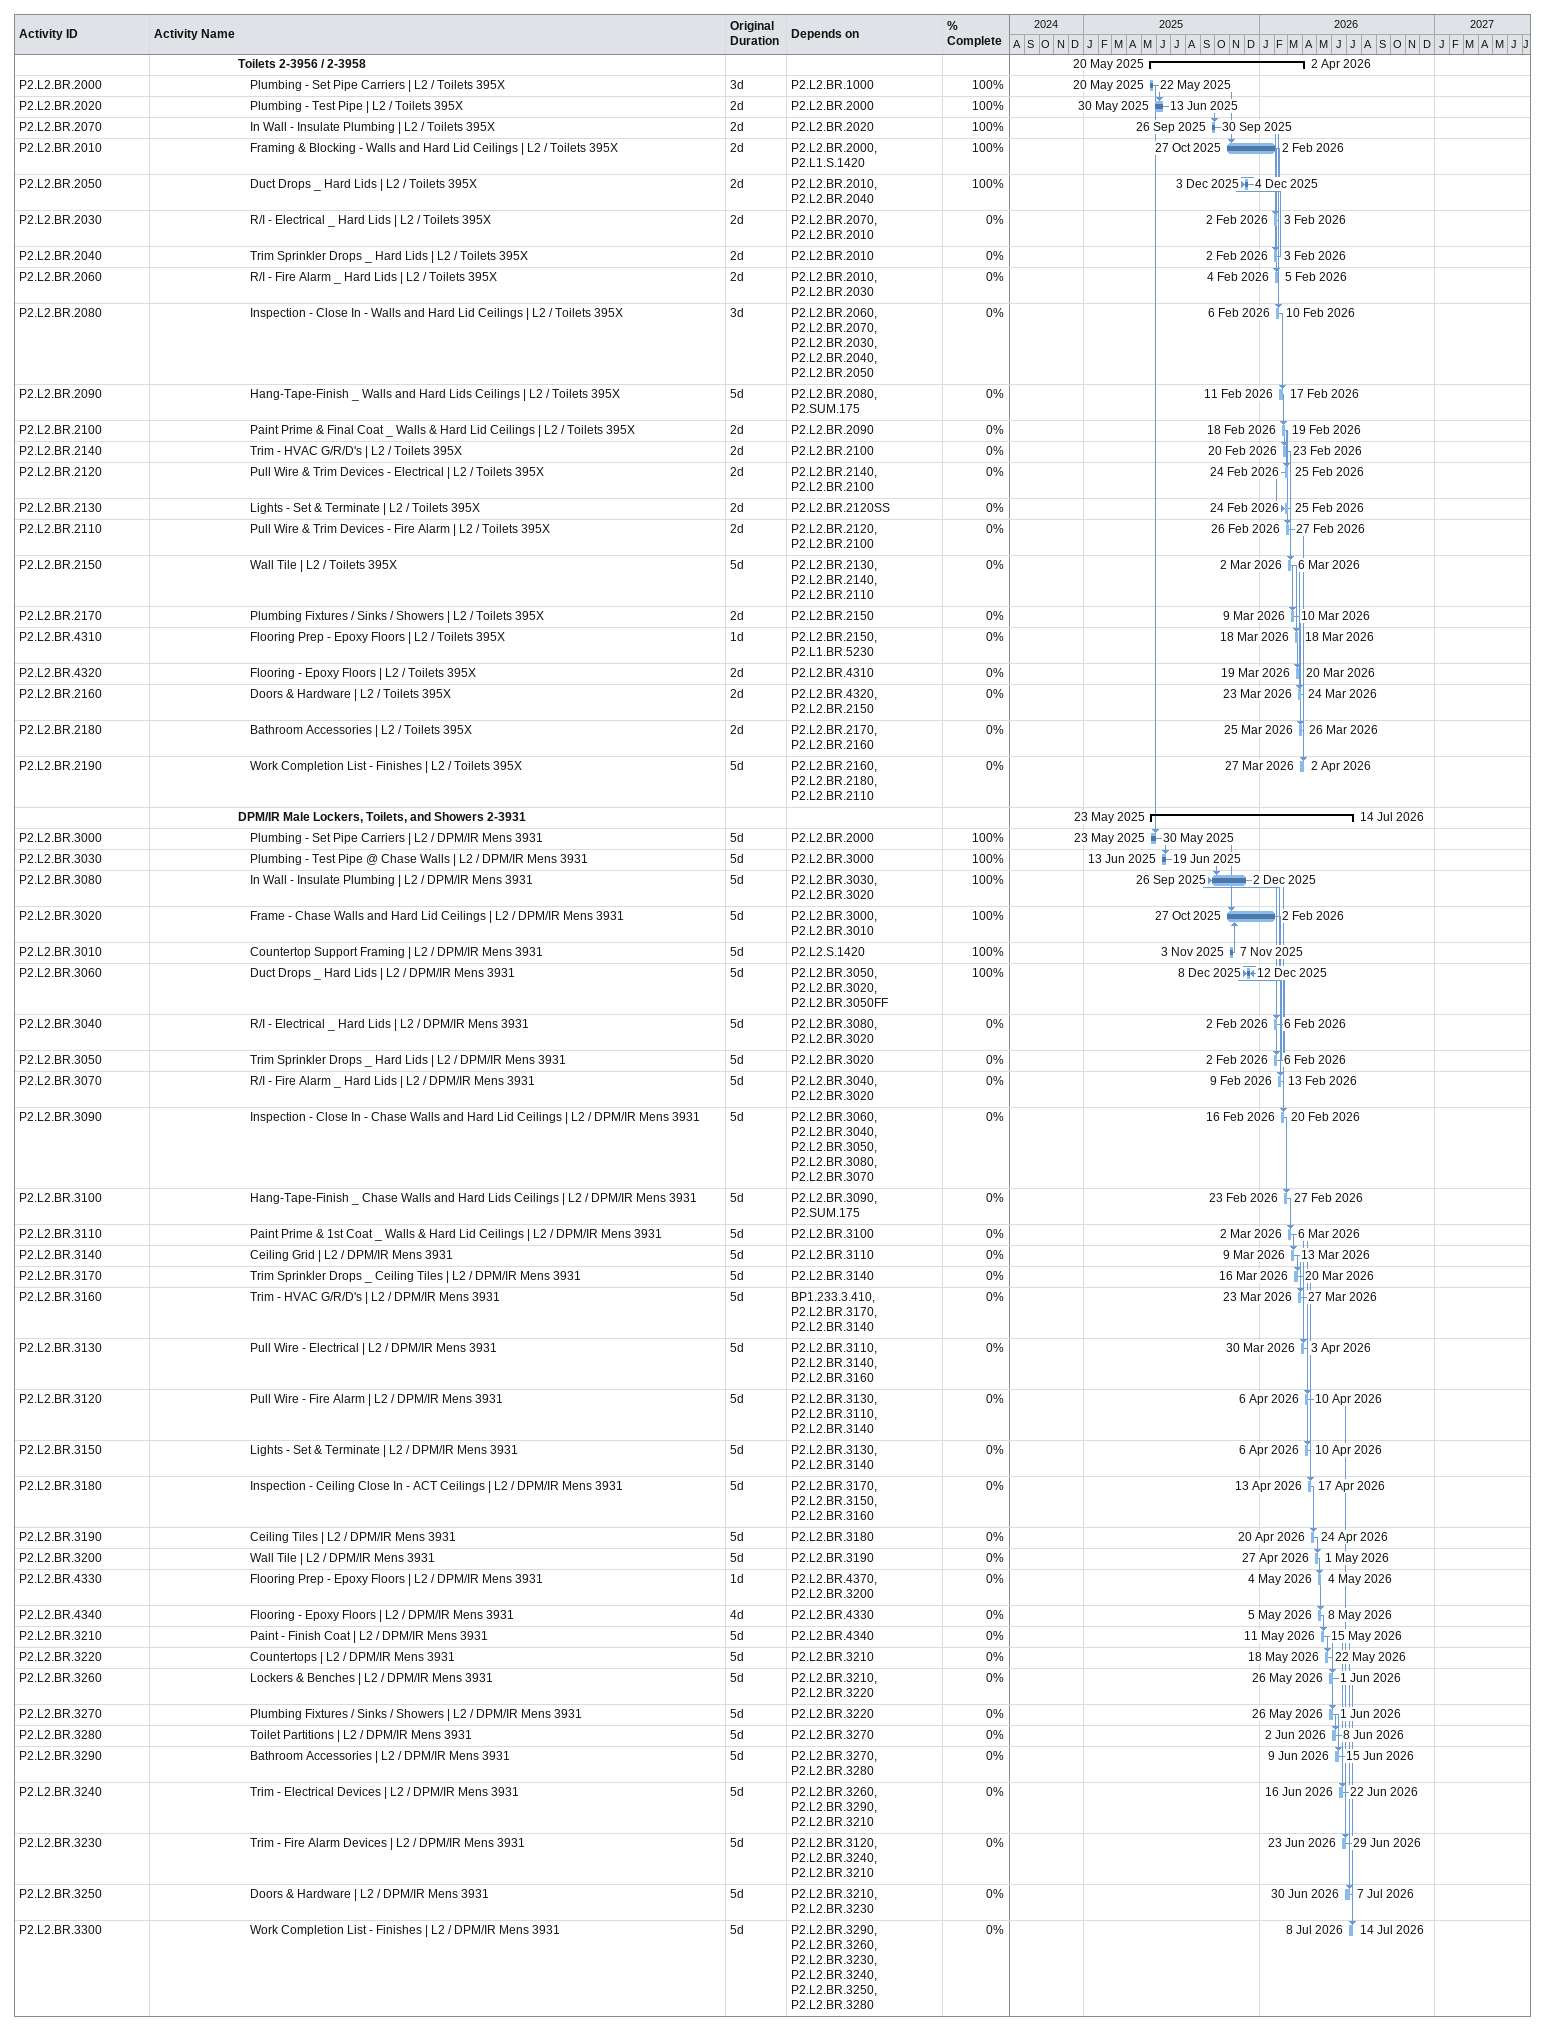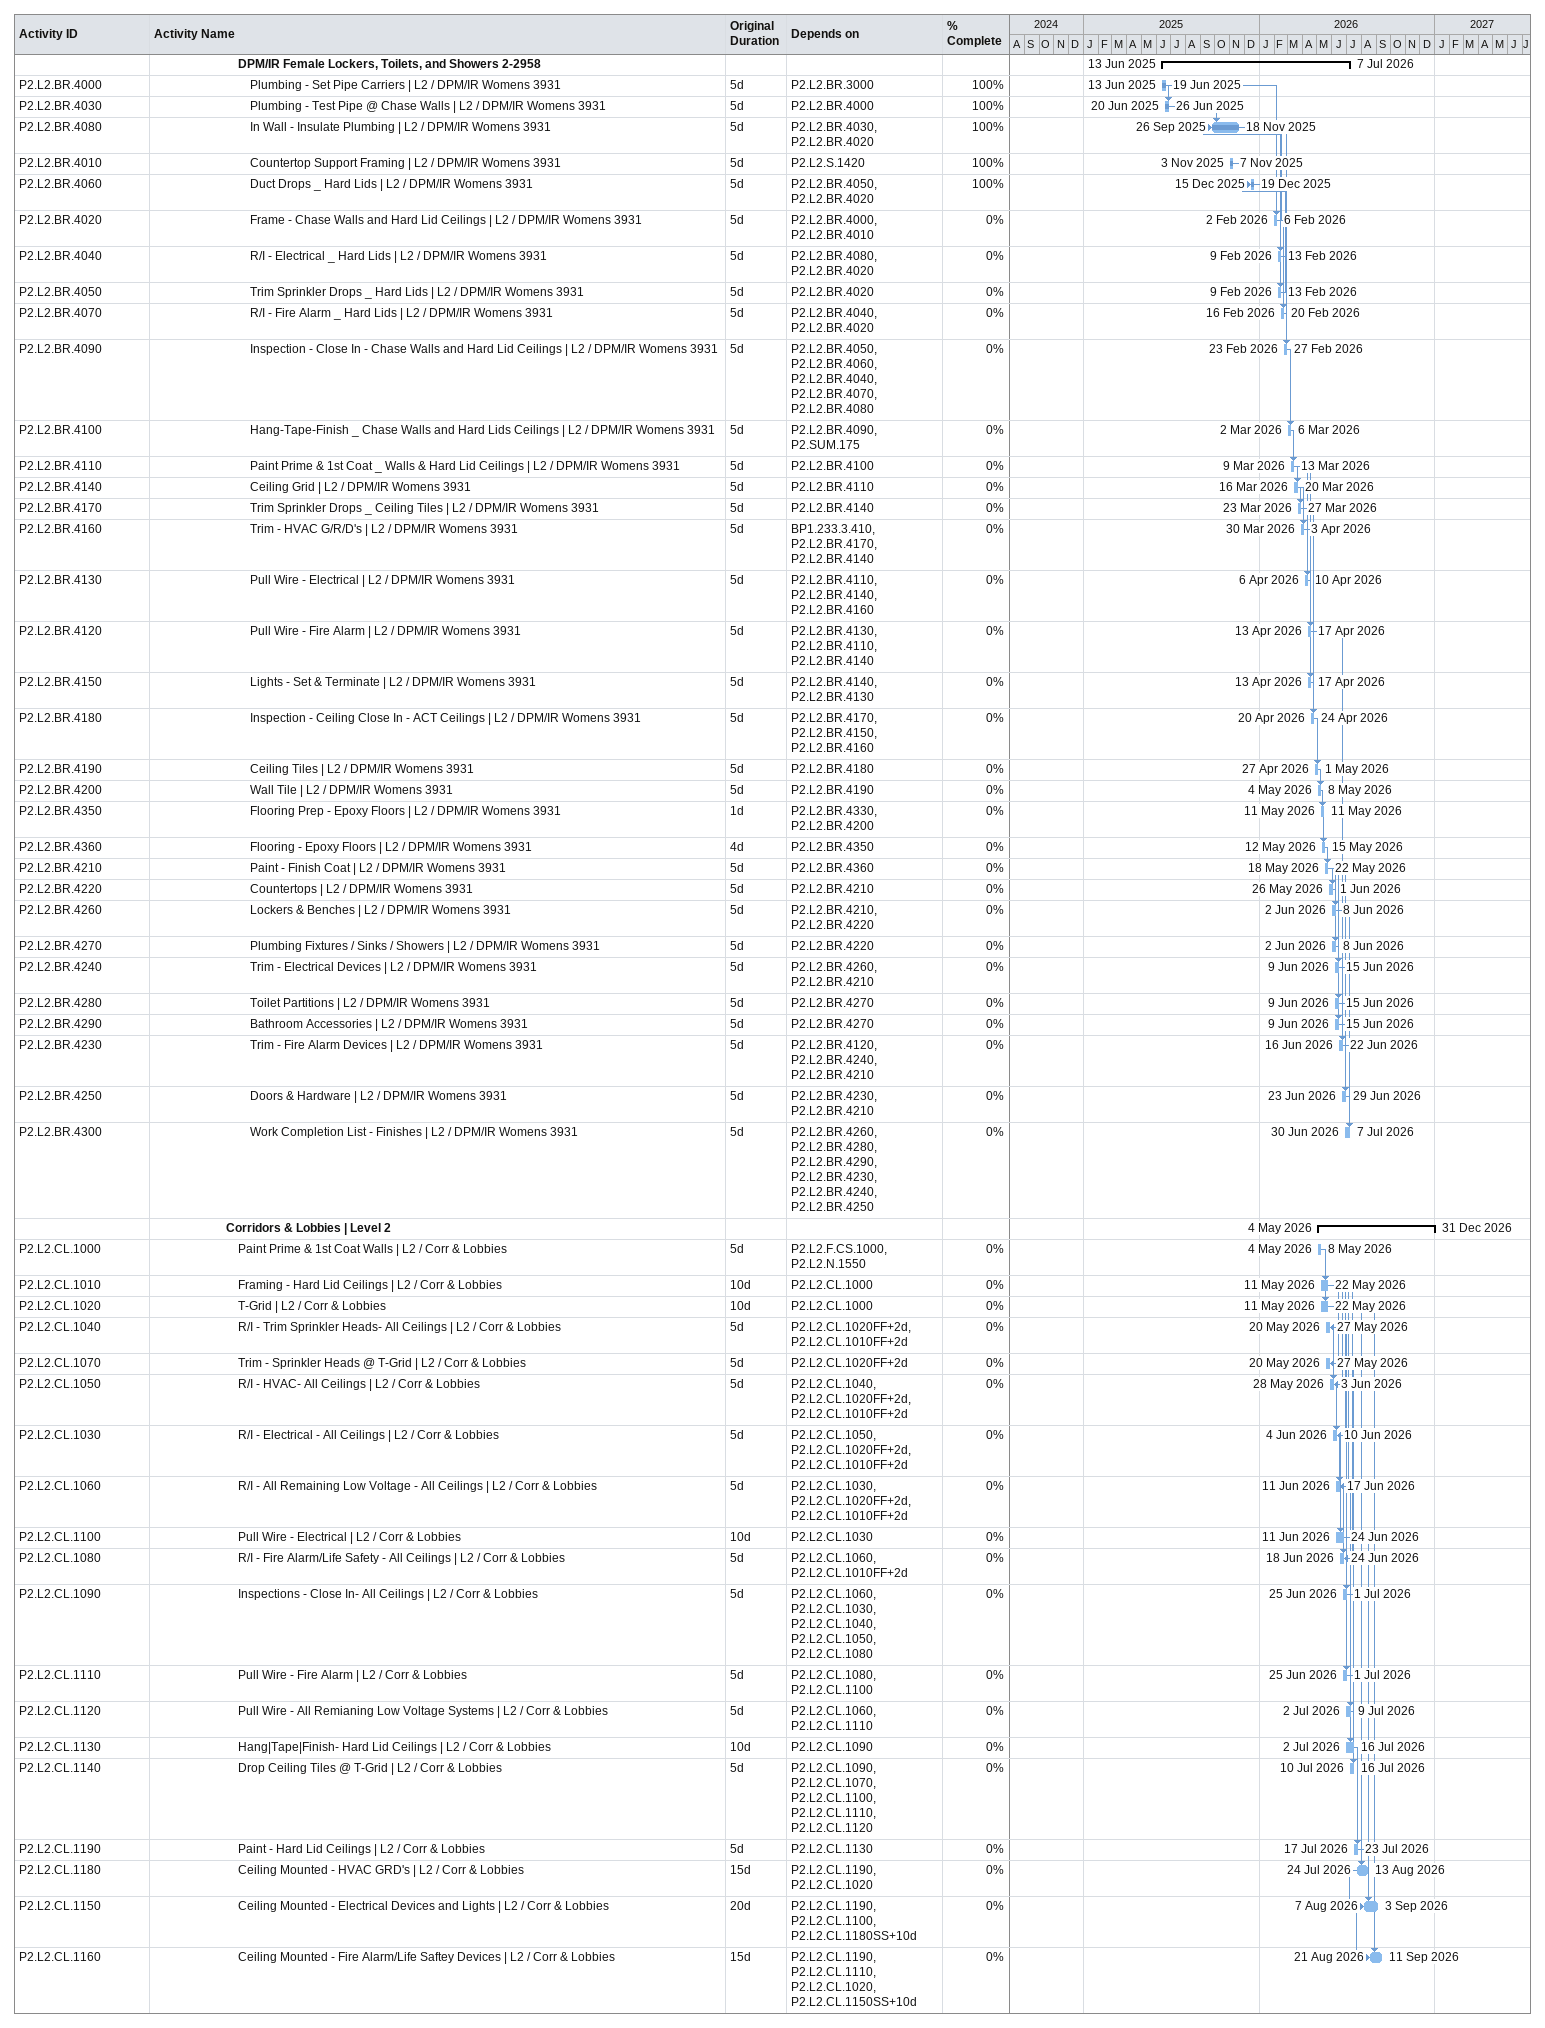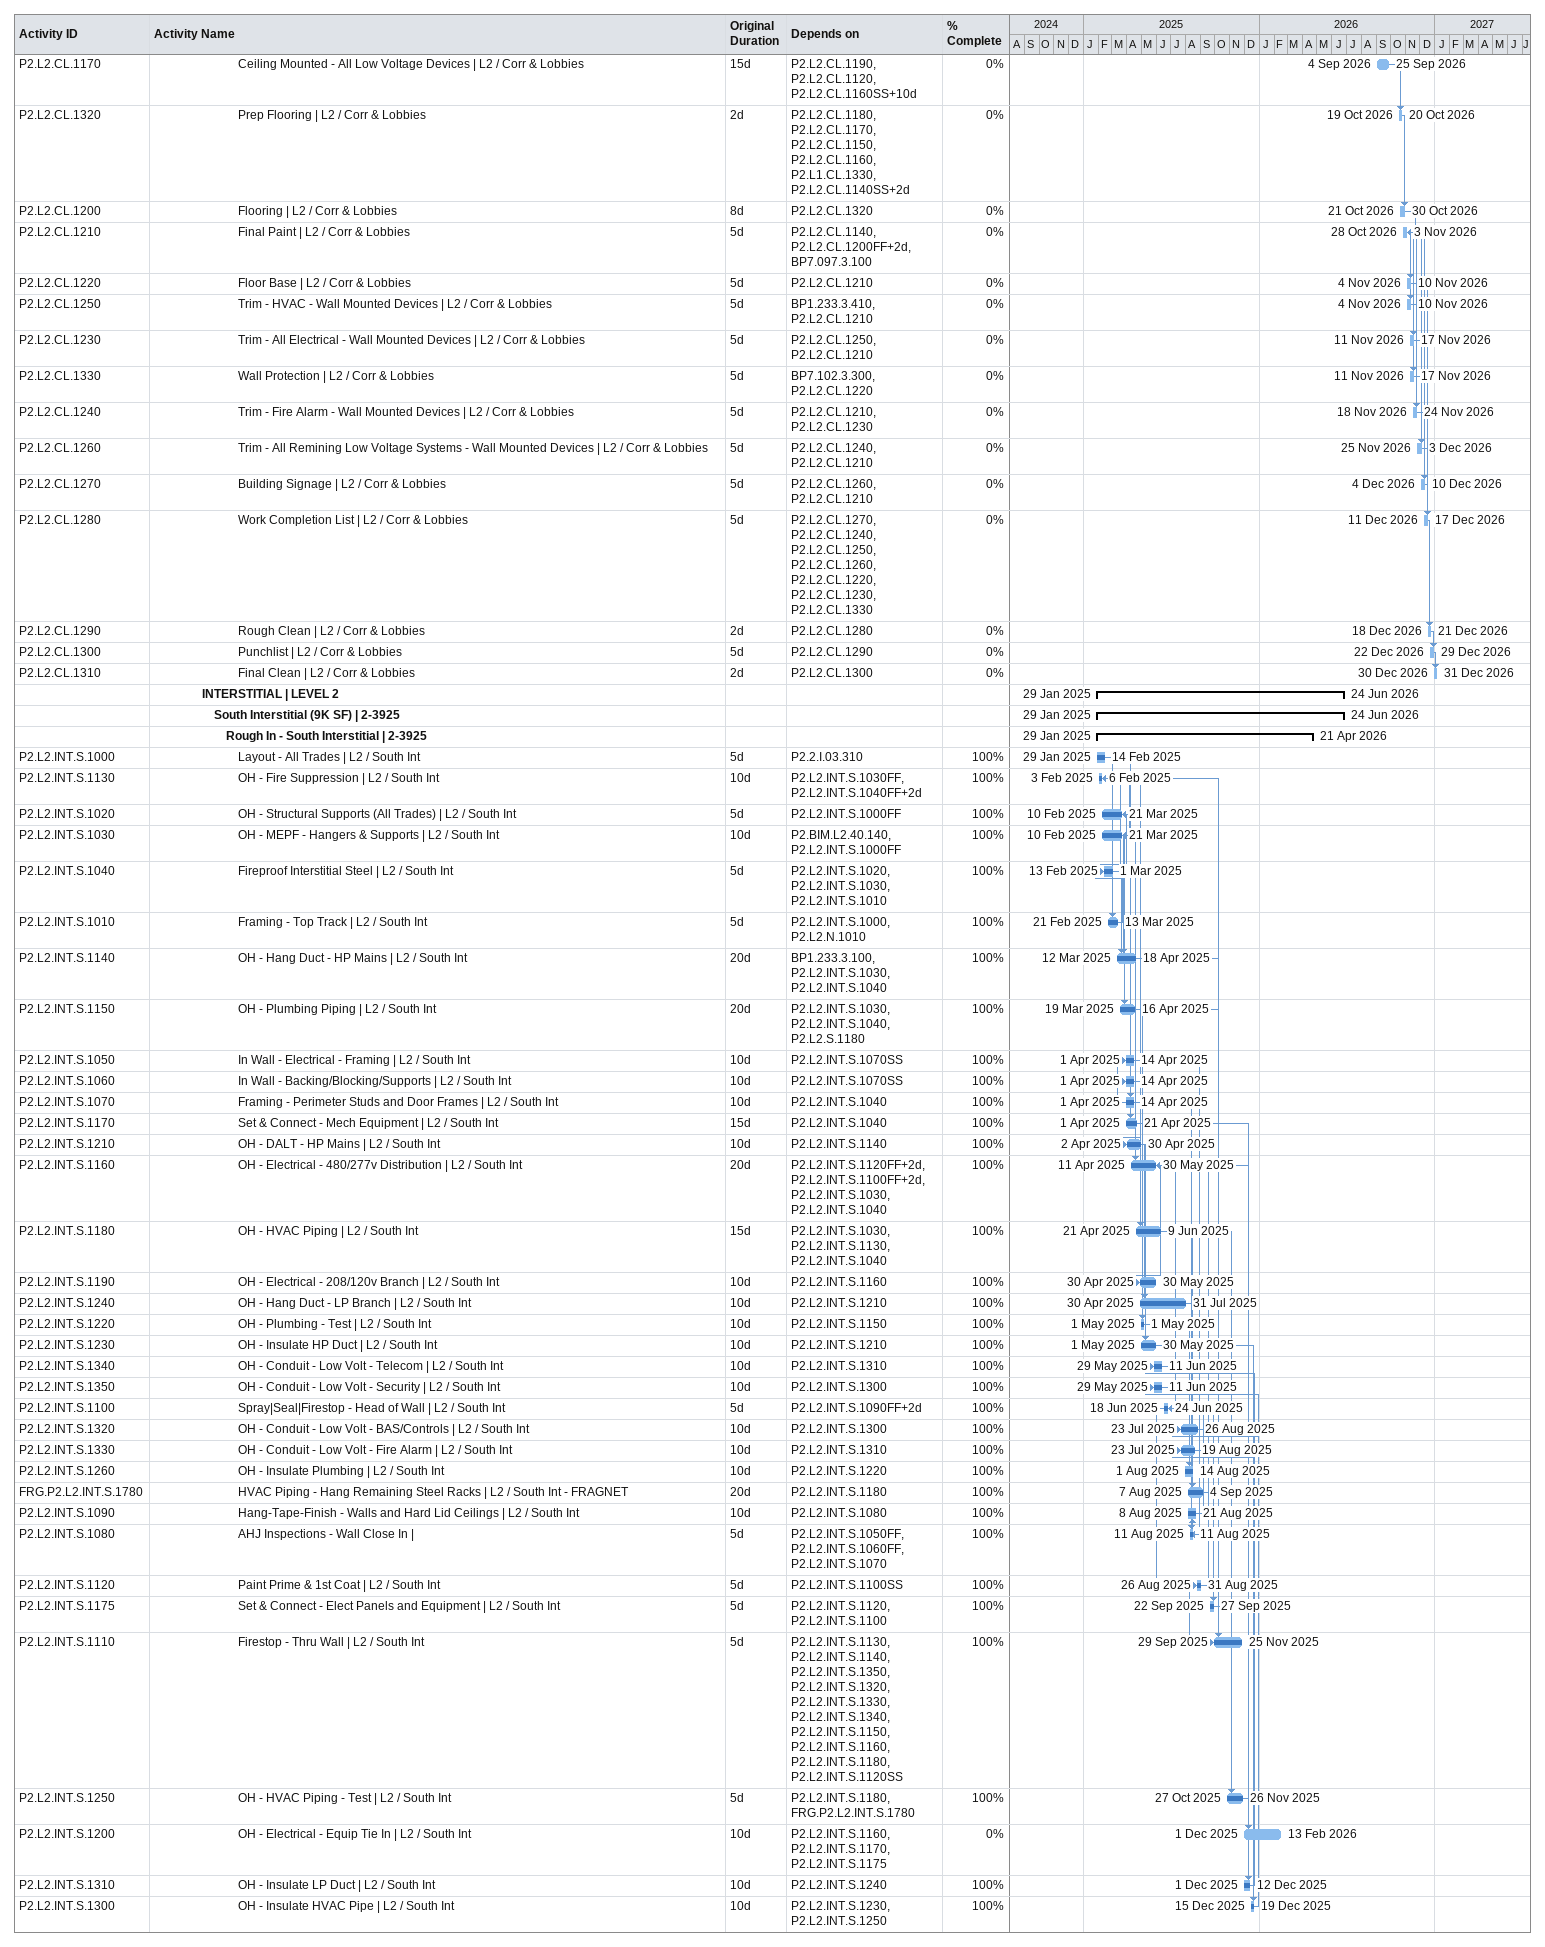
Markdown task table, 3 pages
| ID | Level | Task | Original duration | Start | Finish | Predecessors | % complete |
|---|---|---|---|---|---|---|---|
|  | 8 | **Toilets 2-3956 / 2-3958** |  | 2025-05-20 | 2026-04-02 |  |  |
| P2.L2.BR.2000 | 9 | Plumbing - Set Pipe Carriers \| L2 / Toilets 395X | 3d | 2025-05-20 | 2025-05-22 | P2.L2.BR.1000 | 100 |
| P2.L2.BR.2020 | 9 | Plumbing - Test Pipe \| L2 / Toilets 395X | 2d | 2025-05-30 | 2025-06-13 | P2.L2.BR.2000 | 100 |
| P2.L2.BR.2070 | 9 | In Wall - Insulate Plumbing \| L2 / Toilets 395X | 2d | 2025-09-26 | 2025-09-30 | P2.L2.BR.2020 | 100 |
| P2.L2.BR.2010 | 9 | Framing & Blocking - Walls and Hard Lid Ceilings \| L2 / Toilets 395X | 2d | 2025-10-27 | 2026-02-02 | P2.L2.BR.2000, P2.L1.S.1420 | 100 |
| P2.L2.BR.2050 | 9 | Duct Drops _ Hard Lids \| L2 / Toilets 395X | 2d | 2025-12-03 | 2025-12-04 | P2.L2.BR.2010, P2.L2.BR.2040 | 100 |
| P2.L2.BR.2030 | 9 | R/I - Electrical _ Hard Lids \| L2 / Toilets 395X | 2d | 2026-02-02 | 2026-02-03 | P2.L2.BR.2070, P2.L2.BR.2010 | 0 |
| P2.L2.BR.2040 | 9 | Trim Sprinkler Drops _ Hard Lids \| L2 / Toilets 395X | 2d | 2026-02-02 | 2026-02-03 | P2.L2.BR.2010 | 0 |
| P2.L2.BR.2060 | 9 | R/I - Fire Alarm _ Hard Lids \| L2 / Toilets 395X | 2d | 2026-02-04 | 2026-02-05 | P2.L2.BR.2010, P2.L2.BR.2030 | 0 |
| P2.L2.BR.2080 | 9 | Inspection - Close In - Walls and Hard Lid Ceilings \| L2 / Toilets 395X | 3d | 2026-02-06 | 2026-02-10 | P2.L2.BR.2060, P2.L2.BR.2070, P2.L2.BR.2030, P2.L2.BR.2040, P2.L2.BR.2050 | 0 |
| P2.L2.BR.2090 | 9 | Hang-Tape-Finish _ Walls and Hard Lids Ceilings \| L2 / Toilets 395X | 5d | 2026-02-11 | 2026-02-17 | P2.L2.BR.2080, P2.SUM.175 | 0 |
| P2.L2.BR.2100 | 9 | Paint Prime & Final Coat _ Walls & Hard Lid Ceilings \| L2 / Toilets 395X | 2d | 2026-02-18 | 2026-02-19 | P2.L2.BR.2090 | 0 |
| P2.L2.BR.2140 | 9 | Trim - HVAC G/R/D's \| L2 / Toilets 395X | 2d | 2026-02-20 | 2026-02-23 | P2.L2.BR.2100 | 0 |
| P2.L2.BR.2120 | 9 | Pull Wire & Trim Devices - Electrical \| L2 / Toilets 395X | 2d | 2026-02-24 | 2026-02-25 | P2.L2.BR.2140, P2.L2.BR.2100 | 0 |
| P2.L2.BR.2130 | 9 | Lights - Set & Terminate \| L2 / Toilets 395X | 2d | 2026-02-24 | 2026-02-25 | P2.L2.BR.2120SS | 0 |
| P2.L2.BR.2110 | 9 | Pull Wire & Trim Devices - Fire Alarm \| L2 / Toilets 395X | 2d | 2026-02-26 | 2026-02-27 | P2.L2.BR.2120, P2.L2.BR.2100 | 0 |
| P2.L2.BR.2150 | 9 | Wall Tile \| L2 / Toilets 395X | 5d | 2026-03-02 | 2026-03-06 | P2.L2.BR.2130, P2.L2.BR.2140, P2.L2.BR.2110 | 0 |
| P2.L2.BR.2170 | 9 | Plumbing Fixtures / Sinks / Showers \| L2 / Toilets 395X | 2d | 2026-03-09 | 2026-03-10 | P2.L2.BR.2150 | 0 |
| P2.L2.BR.4310 | 9 | Flooring Prep - Epoxy Floors \| L2 / Toilets 395X | 1d | 2026-03-18 | 2026-03-18 | P2.L2.BR.2150, P2.L1.BR.5230 | 0 |
| P2.L2.BR.4320 | 9 | Flooring - Epoxy Floors \| L2 / Toilets 395X | 2d | 2026-03-19 | 2026-03-20 | P2.L2.BR.4310 | 0 |
| P2.L2.BR.2160 | 9 | Doors & Hardware \| L2 / Toilets 395X | 2d | 2026-03-23 | 2026-03-24 | P2.L2.BR.4320, P2.L2.BR.2150 | 0 |
| P2.L2.BR.2180 | 9 | Bathroom Accessories \| L2 / Toilets 395X | 2d | 2026-03-25 | 2026-03-26 | P2.L2.BR.2170, P2.L2.BR.2160 | 0 |
| P2.L2.BR.2190 | 9 | Work Completion List - Finishes \| L2 / Toilets 395X | 5d | 2026-03-27 | 2026-04-02 | P2.L2.BR.2160, P2.L2.BR.2180, P2.L2.BR.2110 | 0 |
|  | 8 | **DPM/IR Male Lockers, Toilets, and Showers 2-3931** |  | 2025-05-23 | 2026-07-14 |  |  |
| P2.L2.BR.3000 | 9 | Plumbing - Set Pipe Carriers \| L2 / DPM/IR Mens 3931 | 5d | 2025-05-23 | 2025-05-30 | P2.L2.BR.2000 | 100 |
| P2.L2.BR.3030 | 9 | Plumbing - Test Pipe @ Chase Walls \| L2 / DPM/IR Mens 3931 | 5d | 2025-06-13 | 2025-06-19 | P2.L2.BR.3000 | 100 |
| P2.L2.BR.3080 | 9 | In Wall - Insulate Plumbing \| L2 / DPM/IR Mens 3931 | 5d | 2025-09-26 | 2025-12-02 | P2.L2.BR.3030, P2.L2.BR.3020 | 100 |
| P2.L2.BR.3020 | 9 | Frame - Chase Walls and Hard Lid Ceilings \| L2 / DPM/IR Mens 3931 | 5d | 2025-10-27 | 2026-02-02 | P2.L2.BR.3000, P2.L2.BR.3010 | 100 |
| P2.L2.BR.3010 | 9 | Countertop Support Framing \| L2 / DPM/IR Mens 3931 | 5d | 2025-11-03 | 2025-11-07 | P2.L2.S.1420 | 100 |
| P2.L2.BR.3060 | 9 | Duct Drops _ Hard Lids \| L2 / DPM/IR Mens 3931 | 5d | 2025-12-08 | 2025-12-12 | P2.L2.BR.3050, P2.L2.BR.3020, P2.L2.BR.3050FF | 100 |
| P2.L2.BR.3040 | 9 | R/I - Electrical _ Hard Lids \| L2 / DPM/IR Mens 3931 | 5d | 2026-02-02 | 2026-02-06 | P2.L2.BR.3080, P2.L2.BR.3020 | 0 |
| P2.L2.BR.3050 | 9 | Trim Sprinkler Drops _ Hard Lids \| L2 / DPM/IR Mens 3931 | 5d | 2026-02-02 | 2026-02-06 | P2.L2.BR.3020 | 0 |
| P2.L2.BR.3070 | 9 | R/I - Fire Alarm _ Hard Lids \| L2 / DPM/IR Mens 3931 | 5d | 2026-02-09 | 2026-02-13 | P2.L2.BR.3040, P2.L2.BR.3020 | 0 |
| P2.L2.BR.3090 | 9 | Inspection - Close In - Chase Walls and Hard Lid Ceilings \| L2 / DPM/IR Mens 3931 | 5d | 2026-02-16 | 2026-02-20 | P2.L2.BR.3060, P2.L2.BR.3040, P2.L2.BR.3050, P2.L2.BR.3080, P2.L2.BR.3070 | 0 |
| P2.L2.BR.3100 | 9 | Hang-Tape-Finish _ Chase Walls and Hard Lids Ceilings \| L2 / DPM/IR Mens 3931 | 5d | 2026-02-23 | 2026-02-27 | P2.L2.BR.3090, P2.SUM.175 | 0 |
| P2.L2.BR.3110 | 9 | Paint Prime & 1st Coat _ Walls & Hard Lid Ceilings \| L2 / DPM/IR Mens 3931 | 5d | 2026-03-02 | 2026-03-06 | P2.L2.BR.3100 | 0 |
| P2.L2.BR.3140 | 9 | Ceiling Grid \| L2 / DPM/IR Mens 3931 | 5d | 2026-03-09 | 2026-03-13 | P2.L2.BR.3110 | 0 |
| P2.L2.BR.3170 | 9 | Trim Sprinkler Drops _ Ceiling Tiles \| L2 / DPM/IR Mens 3931 | 5d | 2026-03-16 | 2026-03-20 | P2.L2.BR.3140 | 0 |
| P2.L2.BR.3160 | 9 | Trim - HVAC G/R/D's \| L2 / DPM/IR Mens 3931 | 5d | 2026-03-23 | 2026-03-27 | BP1.233.3.410, P2.L2.BR.3170, P2.L2.BR.3140 | 0 |
| P2.L2.BR.3130 | 9 | Pull Wire - Electrical \| L2 / DPM/IR Mens 3931 | 5d | 2026-03-30 | 2026-04-03 | P2.L2.BR.3110, P2.L2.BR.3140, P2.L2.BR.3160 | 0 |
| P2.L2.BR.3120 | 9 | Pull Wire - Fire Alarm \| L2 / DPM/IR Mens 3931 | 5d | 2026-04-06 | 2026-04-10 | P2.L2.BR.3130, P2.L2.BR.3110, P2.L2.BR.3140 | 0 |
| P2.L2.BR.3150 | 9 | Lights - Set & Terminate \| L2 / DPM/IR Mens 3931 | 5d | 2026-04-06 | 2026-04-10 | P2.L2.BR.3130, P2.L2.BR.3140 | 0 |
| P2.L2.BR.3180 | 9 | Inspection - Ceiling Close In - ACT Ceilings \| L2 / DPM/IR Mens 3931 | 5d | 2026-04-13 | 2026-04-17 | P2.L2.BR.3170, P2.L2.BR.3150, P2.L2.BR.3160 | 0 |
| P2.L2.BR.3190 | 9 | Ceiling Tiles \| L2 / DPM/IR Mens 3931 | 5d | 2026-04-20 | 2026-04-24 | P2.L2.BR.3180 | 0 |
| P2.L2.BR.3200 | 9 | Wall Tile \| L2 / DPM/IR Mens 3931 | 5d | 2026-04-27 | 2026-05-01 | P2.L2.BR.3190 | 0 |
| P2.L2.BR.4330 | 9 | Flooring Prep - Epoxy Floors \| L2 / DPM/IR Mens 3931 | 1d | 2026-05-04 | 2026-05-04 | P2.L2.BR.4370, P2.L2.BR.3200 | 0 |
| P2.L2.BR.4340 | 9 | Flooring - Epoxy Floors \| L2 / DPM/IR Mens 3931 | 4d | 2026-05-05 | 2026-05-08 | P2.L2.BR.4330 | 0 |
| P2.L2.BR.3210 | 9 | Paint - Finish Coat \| L2 / DPM/IR Mens 3931 | 5d | 2026-05-11 | 2026-05-15 | P2.L2.BR.4340 | 0 |
| P2.L2.BR.3220 | 9 | Countertops \| L2 / DPM/IR Mens 3931 | 5d | 2026-05-18 | 2026-05-22 | P2.L2.BR.3210 | 0 |
| P2.L2.BR.3260 | 9 | Lockers & Benches \| L2 / DPM/IR Mens 3931 | 5d | 2026-05-26 | 2026-06-01 | P2.L2.BR.3210, P2.L2.BR.3220 | 0 |
| P2.L2.BR.3270 | 9 | Plumbing Fixtures / Sinks / Showers \| L2 / DPM/IR Mens 3931 | 5d | 2026-05-26 | 2026-06-01 | P2.L2.BR.3220 | 0 |
| P2.L2.BR.3280 | 9 | Toilet Partitions \| L2 / DPM/IR Mens 3931 | 5d | 2026-06-02 | 2026-06-08 | P2.L2.BR.3270 | 0 |
| P2.L2.BR.3290 | 9 | Bathroom Accessories \| L2 / DPM/IR Mens 3931 | 5d | 2026-06-09 | 2026-06-15 | P2.L2.BR.3270, P2.L2.BR.3280 | 0 |
| P2.L2.BR.3240 | 9 | Trim - Electrical Devices \| L2 / DPM/IR Mens 3931 | 5d | 2026-06-16 | 2026-06-22 | P2.L2.BR.3260, P2.L2.BR.3290, P2.L2.BR.3210 | 0 |
| P2.L2.BR.3230 | 9 | Trim - Fire Alarm Devices \| L2 / DPM/IR Mens 3931 | 5d | 2026-06-23 | 2026-06-29 | P2.L2.BR.3120, P2.L2.BR.3240, P2.L2.BR.3210 | 0 |
| P2.L2.BR.3250 | 9 | Doors & Hardware \| L2 / DPM/IR Mens 3931 | 5d | 2026-06-30 | 2026-07-07 | P2.L2.BR.3210, P2.L2.BR.3230 | 0 |
| P2.L2.BR.3300 | 9 | Work Completion List - Finishes \| L2 / DPM/IR Mens 3931 | 5d | 2026-07-08 | 2026-07-14 | P2.L2.BR.3290, P2.L2.BR.3260, P2.L2.BR.3230, P2.L2.BR.3240, P2.L2.BR.3250, P2.L2.BR.3280 | 0 |
|  | 8 | **DPM/IR Female Lockers, Toilets, and Showers 2-2958** |  | 2025-06-13 | 2026-07-07 |  |  |
| P2.L2.BR.4000 | 9 | Plumbing - Set Pipe Carriers \| L2 / DPM/IR Womens 3931 | 5d | 2025-06-13 | 2025-06-19 | P2.L2.BR.3000 | 100 |
| P2.L2.BR.4030 | 9 | Plumbing - Test Pipe @ Chase Walls \| L2 / DPM/IR Womens 3931 | 5d | 2025-06-20 | 2025-06-26 | P2.L2.BR.4000 | 100 |
| P2.L2.BR.4080 | 9 | In Wall - Insulate Plumbing \| L2 / DPM/IR Womens 3931 | 5d | 2025-09-26 | 2025-11-18 | P2.L2.BR.4030, P2.L2.BR.4020 | 100 |
| P2.L2.BR.4010 | 9 | Countertop Support Framing \| L2 / DPM/IR Womens 3931 | 5d | 2025-11-03 | 2025-11-07 | P2.L2.S.1420 | 100 |
| P2.L2.BR.4060 | 9 | Duct Drops _ Hard Lids \| L2 / DPM/IR Womens 3931 | 5d | 2025-12-15 | 2025-12-19 | P2.L2.BR.4050, P2.L2.BR.4020 | 100 |
| P2.L2.BR.4020 | 9 | Frame - Chase Walls and Hard Lid Ceilings \| L2 / DPM/IR Womens 3931 | 5d | 2026-02-02 | 2026-02-06 | P2.L2.BR.4000, P2.L2.BR.4010 | 0 |
| P2.L2.BR.4040 | 9 | R/I - Electrical _ Hard Lids \| L2 / DPM/IR Womens 3931 | 5d | 2026-02-09 | 2026-02-13 | P2.L2.BR.4080, P2.L2.BR.4020 | 0 |
| P2.L2.BR.4050 | 9 | Trim Sprinkler Drops _ Hard Lids \| L2 / DPM/IR Womens 3931 | 5d | 2026-02-09 | 2026-02-13 | P2.L2.BR.4020 | 0 |
| P2.L2.BR.4070 | 9 | R/I - Fire Alarm _ Hard Lids \| L2 / DPM/IR Womens 3931 | 5d | 2026-02-16 | 2026-02-20 | P2.L2.BR.4040, P2.L2.BR.4020 | 0 |
| P2.L2.BR.4090 | 9 | Inspection - Close In - Chase Walls and Hard Lid Ceilings \| L2 / DPM/IR Womens 3931 | 5d | 2026-02-23 | 2026-02-27 | P2.L2.BR.4050, P2.L2.BR.4060, P2.L2.BR.4040, P2.L2.BR.4070, P2.L2.BR.4080 | 0 |
| P2.L2.BR.4100 | 9 | Hang-Tape-Finish _ Chase Walls and Hard Lids Ceilings \| L2 / DPM/IR Womens 3931 | 5d | 2026-03-02 | 2026-03-06 | P2.L2.BR.4090, P2.SUM.175 | 0 |
| P2.L2.BR.4110 | 9 | Paint Prime & 1st Coat _ Walls & Hard Lid Ceilings \| L2 / DPM/IR Womens 3931 | 5d | 2026-03-09 | 2026-03-13 | P2.L2.BR.4100 | 0 |
| P2.L2.BR.4140 | 9 | Ceiling Grid \| L2 / DPM/IR Womens 3931 | 5d | 2026-03-16 | 2026-03-20 | P2.L2.BR.4110 | 0 |
| P2.L2.BR.4170 | 9 | Trim Sprinkler Drops _ Ceiling Tiles \| L2 / DPM/IR Womens 3931 | 5d | 2026-03-23 | 2026-03-27 | P2.L2.BR.4140 | 0 |
| P2.L2.BR.4160 | 9 | Trim - HVAC G/R/D's \| L2 / DPM/IR Womens 3931 | 5d | 2026-03-30 | 2026-04-03 | BP1.233.3.410, P2.L2.BR.4170, P2.L2.BR.4140 | 0 |
| P2.L2.BR.4130 | 9 | Pull Wire - Electrical \| L2 / DPM/IR Womens 3931 | 5d | 2026-04-06 | 2026-04-10 | P2.L2.BR.4110, P2.L2.BR.4140, P2.L2.BR.4160 | 0 |
| P2.L2.BR.4120 | 9 | Pull Wire - Fire Alarm \| L2 / DPM/IR Womens 3931 | 5d | 2026-04-13 | 2026-04-17 | P2.L2.BR.4130, P2.L2.BR.4110, P2.L2.BR.4140 | 0 |
| P2.L2.BR.4150 | 9 | Lights - Set & Terminate \| L2 / DPM/IR Womens 3931 | 5d | 2026-04-13 | 2026-04-17 | P2.L2.BR.4140, P2.L2.BR.4130 | 0 |
| P2.L2.BR.4180 | 9 | Inspection - Ceiling Close In - ACT Ceilings \| L2 / DPM/IR Womens 3931 | 5d | 2026-04-20 | 2026-04-24 | P2.L2.BR.4170, P2.L2.BR.4150, P2.L2.BR.4160 | 0 |
| P2.L2.BR.4190 | 9 | Ceiling Tiles \| L2 / DPM/IR Womens 3931 | 5d | 2026-04-27 | 2026-05-01 | P2.L2.BR.4180 | 0 |
| P2.L2.BR.4200 | 9 | Wall Tile \| L2 / DPM/IR Womens 3931 | 5d | 2026-05-04 | 2026-05-08 | P2.L2.BR.4190 | 0 |
| P2.L2.BR.4350 | 9 | Flooring Prep - Epoxy Floors \| L2 / DPM/IR Womens 3931 | 1d | 2026-05-11 | 2026-05-11 | P2.L2.BR.4330, P2.L2.BR.4200 | 0 |
| P2.L2.BR.4360 | 9 | Flooring - Epoxy Floors \| L2 / DPM/IR Womens 3931 | 4d | 2026-05-12 | 2026-05-15 | P2.L2.BR.4350 | 0 |
| P2.L2.BR.4210 | 9 | Paint - Finish Coat \| L2 / DPM/IR Womens 3931 | 5d | 2026-05-18 | 2026-05-22 | P2.L2.BR.4360 | 0 |
| P2.L2.BR.4220 | 9 | Countertops \| L2 / DPM/IR Womens 3931 | 5d | 2026-05-26 | 2026-06-01 | P2.L2.BR.4210 | 0 |
| P2.L2.BR.4260 | 9 | Lockers & Benches \| L2 / DPM/IR Womens 3931 | 5d | 2026-06-02 | 2026-06-08 | P2.L2.BR.4210, P2.L2.BR.4220 | 0 |
| P2.L2.BR.4270 | 9 | Plumbing Fixtures / Sinks / Showers \| L2 / DPM/IR Womens 3931 | 5d | 2026-06-02 | 2026-06-08 | P2.L2.BR.4220 | 0 |
| P2.L2.BR.4240 | 9 | Trim - Electrical Devices \| L2 / DPM/IR Womens 3931 | 5d | 2026-06-09 | 2026-06-15 | P2.L2.BR.4260, P2.L2.BR.4210 | 0 |
| P2.L2.BR.4280 | 9 | Toilet Partitions \| L2 / DPM/IR Womens 3931 | 5d | 2026-06-09 | 2026-06-15 | P2.L2.BR.4270 | 0 |
| P2.L2.BR.4290 | 9 | Bathroom Accessories \| L2 / DPM/IR Womens 3931 | 5d | 2026-06-09 | 2026-06-15 | P2.L2.BR.4270 | 0 |
| P2.L2.BR.4230 | 9 | Trim - Fire Alarm Devices \| L2 / DPM/IR Womens 3931 | 5d | 2026-06-16 | 2026-06-22 | P2.L2.BR.4120, P2.L2.BR.4240, P2.L2.BR.4210 | 0 |
| P2.L2.BR.4250 | 9 | Doors & Hardware \| L2 / DPM/IR Womens 3931 | 5d | 2026-06-23 | 2026-06-29 | P2.L2.BR.4230, P2.L2.BR.4210 | 0 |
| P2.L2.BR.4300 | 9 | Work Completion List - Finishes \| L2 / DPM/IR Womens 3931 | 5d | 2026-06-30 | 2026-07-07 | P2.L2.BR.4260, P2.L2.BR.4280, P2.L2.BR.4290, P2.L2.BR.4230, P2.L2.BR.4240, P2.L2.BR.4250 | 0 |
|  | 7 | **Corridors & Lobbies \| Level 2** |  | 2026-05-04 | 2026-12-31 |  |  |
| P2.L2.CL.1000 | 8 | Paint Prime & 1st Coat Walls \| L2 / Corr & Lobbies | 5d | 2026-05-04 | 2026-05-08 | P2.L2.F.CS.1000, P2.L2.N.1550 | 0 |
| P2.L2.CL.1010 | 8 | Framing - Hard Lid Ceilings \| L2 / Corr & Lobbies | 10d | 2026-05-11 | 2026-05-22 | P2.L2.CL.1000 | 0 |
| P2.L2.CL.1020 | 8 | T-Grid \| L2 / Corr & Lobbies | 10d | 2026-05-11 | 2026-05-22 | P2.L2.CL.1000 | 0 |
| P2.L2.CL.1040 | 8 | R/I - Trim Sprinkler Heads- All Ceilings \| L2 / Corr & Lobbies | 5d | 2026-05-20 | 2026-05-27 | P2.L2.CL.1020FF+2d, P2.L2.CL.1010FF+2d | 0 |
| P2.L2.CL.1070 | 8 | Trim - Sprinkler Heads @ T-Grid \| L2 / Corr & Lobbies | 5d | 2026-05-20 | 2026-05-27 | P2.L2.CL.1020FF+2d | 0 |
| P2.L2.CL.1050 | 8 | R/I - HVAC- All Ceilings \| L2 / Corr & Lobbies | 5d | 2026-05-28 | 2026-06-03 | P2.L2.CL.1040, P2.L2.CL.1020FF+2d, P2.L2.CL.1010FF+2d | 0 |
| P2.L2.CL.1030 | 8 | R/I - Electrical - All Ceilings \| L2 / Corr & Lobbies | 5d | 2026-06-04 | 2026-06-10 | P2.L2.CL.1050, P2.L2.CL.1020FF+2d, P2.L2.CL.1010FF+2d | 0 |
| P2.L2.CL.1060 | 8 | R/I - All Remaining Low Voltage - All Ceilings \| L2 / Corr & Lobbies | 5d | 2026-06-11 | 2026-06-17 | P2.L2.CL.1030, P2.L2.CL.1020FF+2d, P2.L2.CL.1010FF+2d | 0 |
| P2.L2.CL.1100 | 8 | Pull Wire - Electrical \| L2 / Corr & Lobbies | 10d | 2026-06-11 | 2026-06-24 | P2.L2.CL.1030 | 0 |
| P2.L2.CL.1080 | 8 | R/I - Fire Alarm/Life Safety - All Ceilings \| L2 / Corr & Lobbies | 5d | 2026-06-18 | 2026-06-24 | P2.L2.CL.1060, P2.L2.CL.1010FF+2d | 0 |
| P2.L2.CL.1090 | 8 | Inspections - Close In- All Ceilings \| L2 / Corr & Lobbies | 5d | 2026-06-25 | 2026-07-01 | P2.L2.CL.1060, P2.L2.CL.1030, P2.L2.CL.1040, P2.L2.CL.1050, P2.L2.CL.1080 | 0 |
| P2.L2.CL.1110 | 8 | Pull Wire - Fire Alarm \| L2 / Corr & Lobbies | 5d | 2026-06-25 | 2026-07-01 | P2.L2.CL.1080, P2.L2.CL.1100 | 0 |
| P2.L2.CL.1120 | 8 | Pull Wire - All Remianing Low Voltage Systems \| L2 / Corr & Lobbies | 5d | 2026-07-02 | 2026-07-09 | P2.L2.CL.1060, P2.L2.CL.1110 | 0 |
| P2.L2.CL.1130 | 8 | Hang\|Tape\|Finish- Hard Lid Ceilings \| L2 / Corr & Lobbies | 10d | 2026-07-02 | 2026-07-16 | P2.L2.CL.1090 | 0 |
| P2.L2.CL.1140 | 8 | Drop Ceiling Tiles @ T-Grid \| L2 / Corr & Lobbies | 5d | 2026-07-10 | 2026-07-16 | P2.L2.CL.1090, P2.L2.CL.1070, P2.L2.CL.1100, P2.L2.CL.1110, P2.L2.CL.1120 | 0 |
| P2.L2.CL.1190 | 8 | Paint - Hard Lid Ceilings \| L2 / Corr & Lobbies | 5d | 2026-07-17 | 2026-07-23 | P2.L2.CL.1130 | 0 |
| P2.L2.CL.1180 | 8 | Ceiling Mounted - HVAC GRD's \| L2 / Corr & Lobbies | 15d | 2026-07-24 | 2026-08-13 | P2.L2.CL.1190, P2.L2.CL.1020 | 0 |
| P2.L2.CL.1150 | 8 | Ceiling Mounted - Electrical Devices and Lights \| L2 / Corr & Lobbies | 20d | 2026-08-07 | 2026-09-03 | P2.L2.CL.1190, P2.L2.CL.1100, P2.L2.CL.1180SS+10d | 0 |
| P2.L2.CL.1160 | 8 | Ceiling Mounted - Fire Alarm/Life Saftey Devices \| L2 / Corr & Lobbies | 15d | 2026-08-21 | 2026-09-11 | P2.L2.CL.1190, P2.L2.CL.1110, P2.L2.CL.1020, P2.L2.CL.1150SS+10d | 0 |
| P2.L2.CL.1170 | 8 | Ceiling Mounted - All Low Voltage Devices \| L2 / Corr & Lobbies | 15d | 2026-09-04 | 2026-09-25 | P2.L2.CL.1190, P2.L2.CL.1120, P2.L2.CL.1160SS+10d | 0 |
| P2.L2.CL.1320 | 8 | Prep Flooring \| L2 / Corr & Lobbies | 2d | 2026-10-19 | 2026-10-20 | P2.L2.CL.1180, P2.L2.CL.1170, P2.L2.CL.1150, P2.L2.CL.1160, P2.L1.CL.1330, P2.L2.CL.1140SS+2d | 0 |
| P2.L2.CL.1200 | 8 | Flooring \| L2 / Corr & Lobbies | 8d | 2026-10-21 | 2026-10-30 | P2.L2.CL.1320 | 0 |
| P2.L2.CL.1210 | 8 | Final Paint \| L2 / Corr & Lobbies | 5d | 2026-10-28 | 2026-11-03 | P2.L2.CL.1140, P2.L2.CL.1200FF+2d, BP7.097.3.100 | 0 |
| P2.L2.CL.1220 | 8 | Floor Base \| L2 / Corr & Lobbies | 5d | 2026-11-04 | 2026-11-10 | P2.L2.CL.1210 | 0 |
| P2.L2.CL.1250 | 8 | Trim - HVAC - Wall Mounted Devices \| L2 / Corr & Lobbies | 5d | 2026-11-04 | 2026-11-10 | BP1.233.3.410, P2.L2.CL.1210 | 0 |
| P2.L2.CL.1230 | 8 | Trim - All Electrical - Wall Mounted Devices \| L2 / Corr & Lobbies | 5d | 2026-11-11 | 2026-11-17 | P2.L2.CL.1250, P2.L2.CL.1210 | 0 |
| P2.L2.CL.1330 | 8 | Wall Protection \| L2 / Corr & Lobbies | 5d | 2026-11-11 | 2026-11-17 | BP7.102.3.300, P2.L2.CL.1220 | 0 |
| P2.L2.CL.1240 | 8 | Trim - Fire Alarm - Wall Mounted Devices \| L2 / Corr & Lobbies | 5d | 2026-11-18 | 2026-11-24 | P2.L2.CL.1210, P2.L2.CL.1230 | 0 |
| P2.L2.CL.1260 | 8 | Trim - All Remining Low Voltage Systems - Wall Mounted Devices \| L2 / Corr & Lobbies | 5d | 2026-11-25 | 2026-12-03 | P2.L2.CL.1240, P2.L2.CL.1210 | 0 |
| P2.L2.CL.1270 | 8 | Building Signage \| L2 / Corr & Lobbies | 5d | 2026-12-04 | 2026-12-10 | P2.L2.CL.1260, P2.L2.CL.1210 | 0 |
| P2.L2.CL.1280 | 8 | Work Completion List \| L2 / Corr & Lobbies | 5d | 2026-12-11 | 2026-12-17 | P2.L2.CL.1270, P2.L2.CL.1240, P2.L2.CL.1250, P2.L2.CL.1260, P2.L2.CL.1220, P2.L2.CL.1230, P2.L2.CL.1330 | 0 |
| P2.L2.CL.1290 | 8 | Rough Clean \| L2 / Corr & Lobbies | 2d | 2026-12-18 | 2026-12-21 | P2.L2.CL.1280 | 0 |
| P2.L2.CL.1300 | 8 | Punchlist \| L2 / Corr & Lobbies | 5d | 2026-12-22 | 2026-12-29 | P2.L2.CL.1290 | 0 |
| P2.L2.CL.1310 | 8 | Final Clean \| L2 / Corr & Lobbies | 2d | 2026-12-30 | 2026-12-31 | P2.L2.CL.1300 | 0 |
|  | 5 | **INTERSTITIAL \| LEVEL 2** |  | 2025-01-29 | 2026-06-24 |  |  |
|  | 6 | **South Interstitial (9K SF) \| 2-3925** |  | 2025-01-29 | 2026-06-24 |  |  |
|  | 7 | **Rough In - South Interstitial \| 2-3925** |  | 2025-01-29 | 2026-04-21 |  |  |
| P2.L2.INT.S.1000 | 8 | Layout - All Trades \| L2 / South Int | 5d | 2025-01-29 | 2025-02-14 | P2.2.I.03.310 | 100 |
| P2.L2.INT.S.1130 | 8 | OH - Fire Suppression \| L2 / South Int | 10d | 2025-02-03 | 2025-02-06 | P2.L2.INT.S.1030FF, P2.L2.INT.S.1040FF+2d | 100 |
| P2.L2.INT.S.1020 | 8 | OH - Structural Supports (All Trades) \| L2 / South Int | 5d | 2025-02-10 | 2025-03-21 | P2.L2.INT.S.1000FF | 100 |
| P2.L2.INT.S.1030 | 8 | OH - MEPF - Hangers & Supports \| L2 / South Int | 10d | 2025-02-10 | 2025-03-21 | P2.BIM.L2.40.140, P2.L2.INT.S.1000FF | 100 |
| P2.L2.INT.S.1040 | 8 | Fireproof Interstitial Steel \| L2 / South Int | 5d | 2025-02-13 | 2025-03-01 | P2.L2.INT.S.1020, P2.L2.INT.S.1030, P2.L2.INT.S.1010 | 100 |
| P2.L2.INT.S.1010 | 8 | Framing - Top Track \| L2 / South Int | 5d | 2025-02-21 | 2025-03-13 | P2.L2.INT.S.1000, P2.L2.N.1010 | 100 |
| P2.L2.INT.S.1140 | 8 | OH - Hang Duct - HP Mains \| L2 / South Int | 20d | 2025-03-12 | 2025-04-18 | BP1.233.3.100, P2.L2.INT.S.1030, P2.L2.INT.S.1040 | 100 |
| P2.L2.INT.S.1150 | 8 | OH - Plumbing Piping \| L2 / South Int | 20d | 2025-03-19 | 2025-04-16 | P2.L2.INT.S.1030, P2.L2.INT.S.1040, P2.L2.S.1180 | 100 |
| P2.L2.INT.S.1050 | 8 | In Wall - Electrical - Framing \| L2 / South Int | 10d | 2025-04-01 | 2025-04-14 | P2.L2.INT.S.1070SS | 100 |
| P2.L2.INT.S.1060 | 8 | In Wall - Backing/Blocking/Supports \| L2 / South Int | 10d | 2025-04-01 | 2025-04-14 | P2.L2.INT.S.1070SS | 100 |
| P2.L2.INT.S.1070 | 8 | Framing - Perimeter Studs and Door Frames \| L2 / South Int | 10d | 2025-04-01 | 2025-04-14 | P2.L2.INT.S.1040 | 100 |
| P2.L2.INT.S.1170 | 8 | Set & Connect - Mech Equipment \| L2 / South Int | 15d | 2025-04-01 | 2025-04-21 | P2.L2.INT.S.1040 | 100 |
| P2.L2.INT.S.1210 | 8 | OH - DALT - HP Mains \| L2 / South Int | 10d | 2025-04-02 | 2025-04-30 | P2.L2.INT.S.1140 | 100 |
| P2.L2.INT.S.1160 | 8 | OH - Electrical - 480/277v Distribution \| L2 / South Int | 20d | 2025-04-11 | 2025-05-30 | P2.L2.INT.S.1120FF+2d, P2.L2.INT.S.1100FF+2d, P2.L2.INT.S.1030, P2.L2.INT.S.1040 | 100 |
| P2.L2.INT.S.1180 | 8 | OH - HVAC Piping \| L2 / South Int | 15d | 2025-04-21 | 2025-06-09 | P2.L2.INT.S.1030, P2.L2.INT.S.1130, P2.L2.INT.S.1040 | 100 |
| P2.L2.INT.S.1190 | 8 | OH - Electrical - 208/120v Branch \| L2 / South Int | 10d | 2025-04-30 | 2025-05-30 | P2.L2.INT.S.1160 | 100 |
| P2.L2.INT.S.1240 | 8 | OH - Hang Duct - LP Branch \| L2 / South Int | 10d | 2025-04-30 | 2025-07-31 | P2.L2.INT.S.1210 | 100 |
| P2.L2.INT.S.1220 | 8 | OH - Plumbing - Test \| L2 / South Int | 10d | 2025-05-01 | 2025-05-01 | P2.L2.INT.S.1150 | 100 |
| P2.L2.INT.S.1230 | 8 | OH - Insulate HP Duct \| L2 / South Int | 10d | 2025-05-01 | 2025-05-30 | P2.L2.INT.S.1210 | 100 |
| P2.L2.INT.S.1340 | 8 | OH - Conduit - Low Volt - Telecom \| L2 / South Int | 10d | 2025-05-29 | 2025-06-11 | P2.L2.INT.S.1310 | 100 |
| P2.L2.INT.S.1350 | 8 | OH - Conduit - Low Volt - Security \| L2 / South Int | 10d | 2025-05-29 | 2025-06-11 | P2.L2.INT.S.1300 | 100 |
| P2.L2.INT.S.1100 | 8 | Spray\|Seal\|Firestop - Head of Wall \| L2 / South Int | 5d | 2025-06-18 | 2025-06-24 | P2.L2.INT.S.1090FF+2d | 100 |
| P2.L2.INT.S.1320 | 8 | OH - Conduit - Low Volt - BAS/Controls \| L2 / South Int | 10d | 2025-07-23 | 2025-08-26 | P2.L2.INT.S.1300 | 100 |
| P2.L2.INT.S.1330 | 8 | OH - Conduit - Low Volt - Fire Alarm \| L2 / South Int | 10d | 2025-07-23 | 2025-08-19 | P2.L2.INT.S.1310 | 100 |
| P2.L2.INT.S.1260 | 8 | OH - Insulate Plumbing \| L2 / South Int | 10d | 2025-08-01 | 2025-08-14 | P2.L2.INT.S.1220 | 100 |
| FRG.P2.L2.INT.S.1780 | 8 | HVAC Piping - Hang Remaining Steel Racks \| L2 / South Int - FRAGNET | 20d | 2025-08-07 | 2025-09-04 | P2.L2.INT.S.1180 | 100 |
| P2.L2.INT.S.1090 | 8 | Hang-Tape-Finish - Walls and Hard Lid Ceilings \| L2 / South Int | 10d | 2025-08-08 | 2025-08-21 | P2.L2.INT.S.1080 | 100 |
| P2.L2.INT.S.1080 | 8 | AHJ Inspections - Wall Close In \| | 5d | 2025-08-11 | 2025-08-11 | P2.L2.INT.S.1050FF, P2.L2.INT.S.1060FF, P2.L2.INT.S.1070 | 100 |
| P2.L2.INT.S.1120 | 8 | Paint Prime & 1st Coat \| L2 / South Int | 5d | 2025-08-26 | 2025-08-31 | P2.L2.INT.S.1100SS | 100 |
| P2.L2.INT.S.1175 | 8 | Set & Connect - Elect Panels and Equipment \| L2 / South Int | 5d | 2025-09-22 | 2025-09-27 | P2.L2.INT.S.1120, P2.L2.INT.S.1100 | 100 |
| P2.L2.INT.S.1110 | 8 | Firestop - Thru Wall \| L2 / South Int | 5d | 2025-09-29 | 2025-11-25 | P2.L2.INT.S.1130, P2.L2.INT.S.1140, P2.L2.INT.S.1350, P2.L2.INT.S.1320, P2.L2.INT.S.1330, P2.L2.INT.S.1340, P2.L2.INT.S.1150, P2.L2.INT.S.1160, P2.L2.INT.S.1180, P2.L2.INT.S.1120SS | 100 |
| P2.L2.INT.S.1250 | 8 | OH - HVAC Piping - Test \| L2 / South Int | 5d | 2025-10-27 | 2025-11-26 | P2.L2.INT.S.1180, FRG.P2.L2.INT.S.1780 | 100 |
| P2.L2.INT.S.1200 | 8 | OH - Electrical - Equip Tie In \| L2 / South Int | 10d | 2025-12-01 | 2026-02-13 | P2.L2.INT.S.1160, P2.L2.INT.S.1170, P2.L2.INT.S.1175 | 0 |
| P2.L2.INT.S.1310 | 8 | OH - Insulate LP Duct \| L2 / South Int | 10d | 2025-12-01 | 2025-12-12 | P2.L2.INT.S.1240 | 100 |
| P2.L2.INT.S.1300 | 8 | OH - Insulate HVAC Pipe \| L2 / South Int | 10d | 2025-12-15 | 2025-12-19 | P2.L2.INT.S.1230, P2.L2.INT.S.1250 | 100 |
